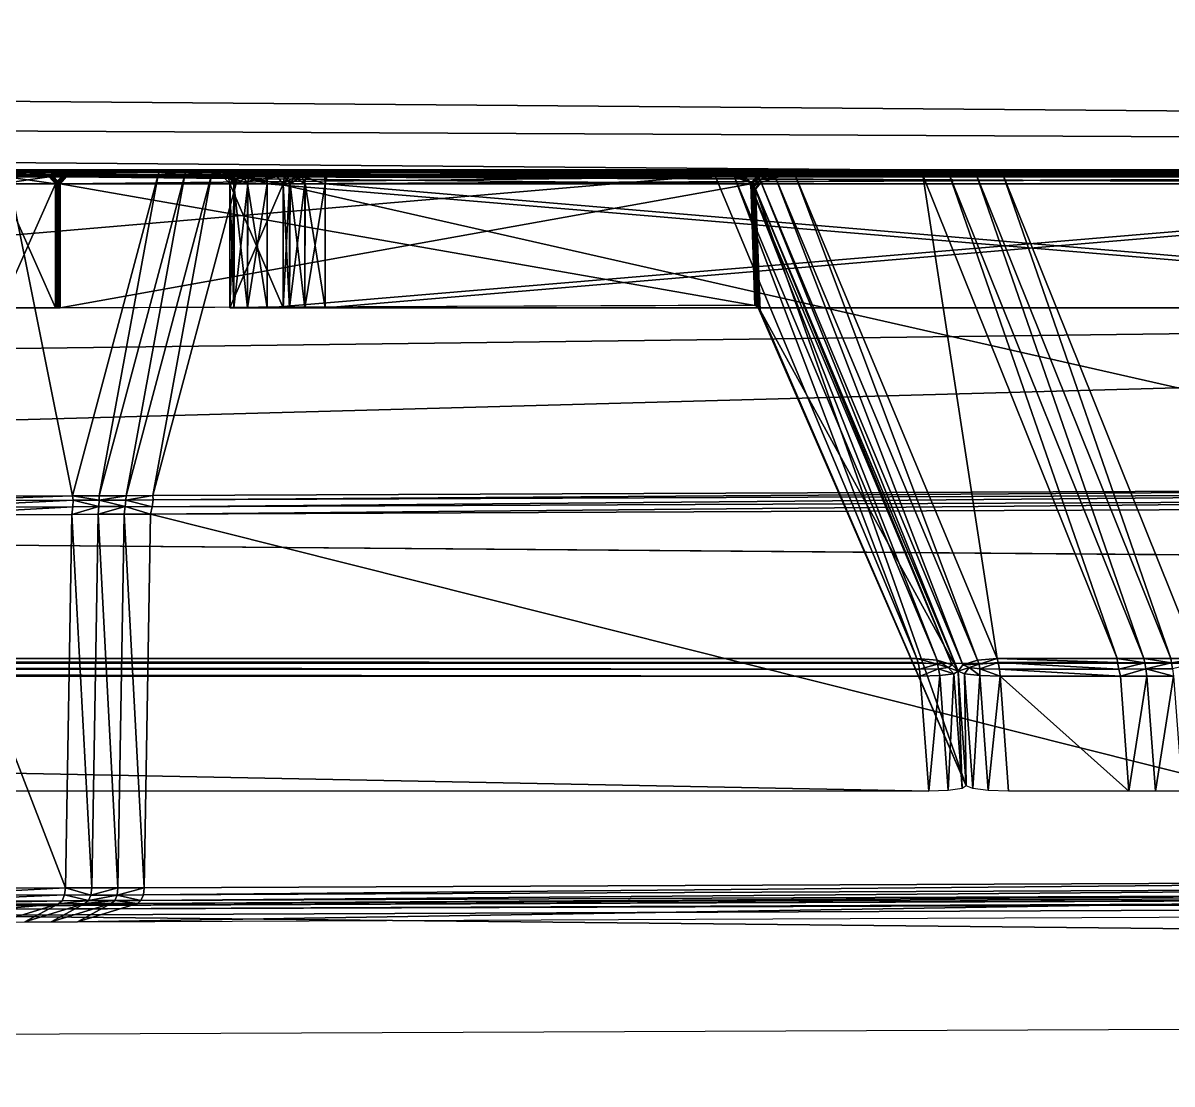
# Model space of a CAD drawing. Extents: x -683 to 86, y -225 to -3.
# Drawn here: x -186.35 to -169.43, y -26.18 to -10.56 of the extents above; entities that cross this region are included whole.
import ezdxf

# ---------------------------------------------------------------- set-up
doc = ezdxf.new("R2010")
doc.units = 0
doc.header["$MEASUREMENT"] = 0
doc.layers.get('0').update_dxf_attribs({"linetype": 'CONTINUOUS'})

msp = doc.modelspace()

# ---------------------------------------------------------------- linework, layer by layer
at = {"color": 253, "true_color": 0x8f95b4}
for points in [[(-55.388, -12.787, 1.296), (-316.626, -19.987, 6.479), (-327.253, -10.555, 6.693)], [(-55.388, -12.787, 1.296), (-327.253, -10.555, 6.693), (-326.92, -11.459, 4.474)], [(-55.388, -12.787, 1.296), (-326.92, -11.459, 4.474), (-55.58, -13.686, -0.913)], [(-55.58, -13.686, -0.913), (-326.92, -11.459, 4.474), (-325.08, -17.108, -7.264)], [(-55.388, -12.787, 1.296), (-65.294, -19.987, 1.412), (-316.626, -19.987, 6.479)], [(-174.981, -12.796, 20.242), (-172.006, -19.911, 3.74), (-172.299, -19.936, 3.755)], [(-55.58, -13.686, -0.913), (-325.08, -17.108, -7.264), (-56.735, -19.311, -12.591)]]:
    msp.add_3dface(points, dxfattribs=at)
at = {"color": 252}
for points in [[(-262.903, -12.72, 22.382), (-186.393, -12.72, 77.016), (-176.23, -12.72, 20.635)], [(-259.52, -19.911, 5.504), (-262.846, -12.796, 22.014), (-176.163, -12.796, 20.266)], [(-259.52, -19.911, 5.504), (-176.163, -12.796, 20.266), (-173.188, -19.911, 3.764)], [(-185.616, -17.52, 96.722), (-186.563, -12.79, 84.556), (-187.805, -17.529, 96.845)], [(-185.616, -17.52, 96.722), (-184.356, -12.79, 84.456), (-186.563, -12.79, 84.556)], [(-186.153, -12.72, 82.223), (-186.506, -12.72, 84.18), (-184.307, -12.72, 84.081)], [(-186.153, -12.72, 82.223), (-184.307, -12.72, 84.081), (-183.964, -12.72, 82.126)], [(-185.275, -12.72, 77.353), (-186.083, -12.72, 81.836), (-183.896, -12.72, 81.739)], [(-185.275, -12.72, 77.353), (-183.896, -12.72, 81.739), (-183.111, -12.72, 77.26)], [(-175.047, -12.72, 20.611), (-185.205, -12.72, 76.965), (-183.043, -12.72, 76.873)], [(-162.751, -17.425, 95.444), (-183.175, -12.79, 84.403), (-184.434, -17.515, 96.656)], [(-162.751, -17.425, 95.444), (-161.381, -12.79, 83.418), (-183.175, -12.79, 84.403)], [(-182.776, -12.72, 82.074), (-183.119, -12.72, 84.027), (-161.335, -12.72, 83.043)], [(-175.047, -12.72, 20.611), (-183.043, -12.72, 76.873), (-173.166, -12.72, 20.573)], [(-182.647, -12.72, 76.856), (-173.166, -12.72, 20.573), (-183.043, -12.72, 76.873)], [(-182.776, -12.72, 82.074), (-161.335, -12.72, 83.043), (-161.06, -12.72, 81.11)], [(-171.983, -12.72, 20.549), (-181.855, -12.72, 76.823), (-160.319, -12.72, 75.905)], [(-172.006, -19.911, 3.74), (-174.981, -12.796, 20.242), (-173.101, -12.796, 20.204)], [(-172.006, -19.911, 3.74), (-173.101, -12.796, 20.204), (-170.241, -19.911, 3.704)], [(-171.983, -12.72, 20.549), (-160.319, -12.72, 75.905), (-152.381, -12.72, 20.154)], [(-169.059, -19.911, 3.68), (-171.919, -12.796, 20.181), (-152.331, -12.796, 19.786)], [(-184.467, -17.786, 96.868), (-162.949, -23.198, 96.447), (-162.768, -17.696, 95.655)], [(-187.837, -17.8, 97.057), (-187.917, -23.302, 97.844), (-185.72, -23.292, 97.721)], [(-187.837, -17.8, 97.057), (-185.72, -23.292, 97.721), (-185.628, -17.791, 96.933)], [(-184.467, -17.786, 96.868), (-184.56, -23.288, 97.656), (-162.949, -23.198, 96.447)]]:
    msp.add_3dface(points, dxfattribs=at)
for points in [[(-176.209, -12.731, 20.516), (-262.885, -12.731, 22.263), (-262.903, -12.72, 22.382)], [(-176.209, -12.731, 20.516), (-262.903, -12.72, 22.382), (-176.23, -12.72, 20.635)], [(-176.185, -12.759, 20.381), (-262.865, -12.758, 22.127), (-262.885, -12.731, 22.263)], [(-176.185, -12.759, 20.381), (-262.885, -12.731, 22.263), (-176.209, -12.731, 20.516)], [(-176.163, -12.796, 20.266), (-262.846, -12.796, 22.014), (-262.865, -12.758, 22.127)], [(-176.163, -12.796, 20.266), (-262.865, -12.758, 22.127), (-176.185, -12.759, 20.381)], [(-186.981, -12.75, 81.883), (-186.172, -12.75, 77.396), (-186.463, -12.72, 77.403)], [(-186.767, -12.823, 81.875), (-186.172, -12.75, 77.396), (-186.981, -12.75, 81.883)], [(-186.767, -12.823, 81.875), (-185.958, -12.823, 77.385), (-186.172, -12.75, 77.396)], [(-186.678, -12.923, 81.866), (-185.958, -12.823, 77.385), (-186.767, -12.823, 81.875)], [(-186.588, -12.823, 81.854), (-185.868, -12.923, 77.374), (-186.678, -12.923, 81.866)], [(-186.678, -12.923, 81.866), (-185.868, -12.923, 77.374), (-185.958, -12.823, 77.385)], [(-186.374, -12.75, 81.843), (-185.779, -12.823, 77.366), (-186.588, -12.823, 81.854)], [(-186.588, -12.823, 81.854), (-185.779, -12.823, 77.366), (-185.868, -12.923, 77.374)], [(-186.563, -12.79, 84.556), (-184.356, -12.79, 84.456), (-184.339, -12.755, 84.34)], [(-186.563, -12.79, 84.556), (-184.339, -12.755, 84.34), (-186.544, -12.756, 84.438)], [(-186.544, -12.756, 84.438), (-184.339, -12.755, 84.34), (-184.322, -12.73, 84.202)], [(-186.544, -12.756, 84.438), (-184.322, -12.73, 84.202), (-186.523, -12.73, 84.301)], [(-186.523, -12.73, 84.301), (-184.322, -12.73, 84.202), (-184.307, -12.72, 84.081)], [(-186.523, -12.73, 84.301), (-184.307, -12.72, 84.081), (-186.506, -12.72, 84.18)], [(-186.506, -12.72, 84.18), (-186.153, -12.72, 82.223), (-186.443, -12.75, 82.229)], [(-186.463, -12.72, 77.403), (-186.172, -12.75, 77.396), (-186.137, -12.752, 77.263)], [(-186.463, -12.72, 77.403), (-186.137, -12.752, 77.263), (-186.44, -12.72, 77.274)], [(-186.153, -12.72, 82.223), (-186.432, -12.752, 82.105), (-186.443, -12.75, 82.229)], [(-186.416, -12.72, 77.145), (-186.44, -12.72, 77.274), (-186.137, -12.752, 77.263)], [(-186.153, -12.72, 82.223), (-186.13, -12.72, 82.094), (-186.432, -12.752, 82.105)], [(-186.13, -12.72, 82.094), (-186.409, -12.752, 81.976), (-186.432, -12.752, 82.105)], [(-186.393, -12.72, 77.016), (-186.416, -12.72, 77.145), (-186.114, -12.752, 77.135)], [(-186.416, -12.72, 77.145), (-186.137, -12.752, 77.263), (-186.114, -12.752, 77.135)], [(-186.13, -12.72, 82.094), (-186.106, -12.72, 81.965), (-186.409, -12.752, 81.976)], [(-186.083, -12.72, 81.836), (-186.374, -12.75, 81.843), (-186.409, -12.752, 81.976)], [(-186.083, -12.72, 81.836), (-186.409, -12.752, 81.976), (-186.106, -12.72, 81.965)], [(-186.393, -12.72, 77.016), (-186.114, -12.752, 77.135), (-186.103, -12.75, 77.011)], [(-186.103, -12.75, 77.011), (-176.23, -12.72, 20.635), (-186.393, -12.72, 77.016)], [(-186.083, -12.72, 81.836), (-185.565, -12.75, 77.358), (-186.374, -12.75, 81.843)], [(-186.374, -12.75, 81.843), (-185.565, -12.75, 77.358), (-185.779, -12.823, 77.366)], [(-186.172, -12.75, 77.396), (-185.958, -12.823, 77.385), (-185.939, -12.819, 77.254)], [(-186.172, -12.75, 77.396), (-185.939, -12.819, 77.254), (-186.137, -12.752, 77.263)], [(-186.153, -12.72, 82.223), (-183.964, -12.72, 82.126), (-183.942, -12.72, 81.997)], [(-186.153, -12.72, 82.223), (-183.942, -12.72, 81.997), (-186.13, -12.72, 82.094)], [(-185.916, -12.819, 77.127), (-186.114, -12.752, 77.135), (-186.137, -12.752, 77.263)], [(-185.916, -12.819, 77.127), (-186.137, -12.752, 77.263), (-185.939, -12.819, 77.254)], [(-186.13, -12.72, 82.094), (-183.942, -12.72, 81.997), (-183.919, -12.72, 81.868)], [(-186.13, -12.72, 82.094), (-183.919, -12.72, 81.868), (-186.106, -12.72, 81.965)], [(-185.889, -12.823, 77.003), (-186.103, -12.75, 77.011), (-186.114, -12.752, 77.135)], [(-185.889, -12.823, 77.003), (-186.114, -12.752, 77.135), (-185.916, -12.819, 77.127)], [(-186.106, -12.72, 81.965), (-183.919, -12.72, 81.868), (-183.896, -12.72, 81.739)], [(-186.106, -12.72, 81.965), (-183.896, -12.72, 81.739), (-186.083, -12.72, 81.836)], [(-186.103, -12.75, 77.011), (-175.941, -12.75, 20.647), (-176.23, -12.72, 20.635)], [(-185.889, -12.823, 77.003), (-175.941, -12.75, 20.647), (-186.103, -12.75, 77.011)], [(-186.083, -12.72, 81.836), (-185.275, -12.72, 77.353), (-185.565, -12.75, 77.358)], [(-185.868, -12.923, 77.374), (-185.939, -12.819, 77.254), (-185.958, -12.823, 77.385)], [(-185.868, -12.923, 77.374), (-185.845, -12.923, 77.248), (-185.939, -12.819, 77.254)], [(-185.845, -12.923, 77.248), (-185.916, -12.819, 77.127), (-185.939, -12.819, 77.254)], [(-185.8, -12.923, 76.994), (-185.889, -12.823, 77.003), (-185.916, -12.819, 77.127)], [(-185.8, -12.923, 76.994), (-185.916, -12.819, 77.127), (-185.823, -12.923, 77.121)], [(-185.845, -12.923, 77.248), (-185.823, -12.923, 77.121), (-185.916, -12.819, 77.127)], [(-185.889, -12.823, 77.003), (-175.725, -12.823, 20.658), (-175.941, -12.75, 20.647)], [(-185.8, -12.923, 76.994), (-175.725, -12.823, 20.658), (-185.889, -12.823, 77.003)], [(-185.868, -12.923, 77.374), (-185.779, -12.823, 77.366), (-185.752, -12.819, 77.242)], [(-185.868, -12.923, 77.374), (-185.752, -12.819, 77.242), (-185.845, -12.923, 77.248)], [(-185.823, -12.923, 77.121), (-185.845, -12.923, 77.248), (-185.752, -12.819, 77.242)], [(-185.8, -12.923, 76.994), (-185.823, -12.923, 77.121), (-185.729, -12.819, 77.114)], [(-185.823, -12.923, 77.121), (-185.752, -12.819, 77.242), (-185.729, -12.819, 77.114)], [(-185.8, -12.923, 76.994), (-185.729, -12.819, 77.114), (-185.71, -12.823, 76.983)], [(-185.71, -12.823, 76.983), (-175.632, -12.923, 20.659), (-185.8, -12.923, 76.994)], [(-185.8, -12.923, 76.994), (-175.631, -12.923, 20.666), (-175.725, -12.823, 20.658)], [(-185.779, -12.823, 77.366), (-185.565, -12.75, 77.358), (-185.554, -12.752, 77.234)], [(-185.779, -12.823, 77.366), (-185.554, -12.752, 77.234), (-185.752, -12.819, 77.242)], [(-185.729, -12.819, 77.114), (-185.752, -12.819, 77.242), (-185.554, -12.752, 77.234)], [(-185.496, -12.75, 76.973), (-185.71, -12.823, 76.983), (-185.729, -12.819, 77.114)], [(-185.496, -12.75, 76.973), (-185.729, -12.819, 77.114), (-185.531, -12.752, 77.105)], [(-185.729, -12.819, 77.114), (-185.554, -12.752, 77.234), (-185.531, -12.752, 77.105)], [(-185.496, -12.75, 76.973), (-175.548, -12.823, 20.642), (-185.71, -12.823, 76.983)], [(-185.71, -12.823, 76.983), (-175.548, -12.823, 20.642), (-175.632, -12.923, 20.659)], [(-184.356, -12.79, 84.456), (-185.616, -17.52, 96.722), (-185.222, -17.519, 96.7)], [(-185.275, -12.72, 77.353), (-185.554, -12.752, 77.234), (-185.565, -12.75, 77.358)], [(-185.275, -12.72, 77.353), (-185.252, -12.72, 77.223), (-185.554, -12.752, 77.234)], [(-185.252, -12.72, 77.223), (-185.531, -12.752, 77.105), (-185.554, -12.752, 77.234)], [(-185.252, -12.72, 77.223), (-185.228, -12.72, 77.094), (-185.531, -12.752, 77.105)], [(-185.205, -12.72, 76.965), (-185.496, -12.75, 76.973), (-185.531, -12.752, 77.105)], [(-185.205, -12.72, 76.965), (-185.531, -12.752, 77.105), (-185.228, -12.72, 77.094)], [(-185.205, -12.72, 76.965), (-175.337, -12.75, 20.625), (-185.496, -12.75, 76.973)], [(-185.496, -12.75, 76.973), (-175.337, -12.75, 20.625), (-175.548, -12.823, 20.642)], [(-185.275, -12.72, 77.353), (-183.111, -12.72, 77.26), (-183.088, -12.72, 77.131)], [(-185.275, -12.72, 77.353), (-183.088, -12.72, 77.131), (-185.252, -12.72, 77.223)], [(-185.252, -12.72, 77.223), (-183.088, -12.72, 77.131), (-183.065, -12.72, 77.002)], [(-185.252, -12.72, 77.223), (-183.065, -12.72, 77.002), (-185.228, -12.72, 77.094)], [(-185.228, -12.72, 77.094), (-183.065, -12.72, 77.002), (-183.043, -12.72, 76.873)], [(-185.228, -12.72, 77.094), (-183.043, -12.72, 76.873), (-185.205, -12.72, 76.965)], [(-184.356, -12.79, 84.456), (-185.222, -17.519, 96.7), (-183.963, -12.79, 84.438)], [(-183.963, -12.79, 84.438), (-185.222, -17.519, 96.7), (-184.828, -17.517, 96.678)], [(-185.205, -12.72, 76.965), (-175.047, -12.72, 20.611), (-175.337, -12.75, 20.625)], [(-183.963, -12.79, 84.438), (-184.828, -17.517, 96.678), (-183.569, -12.79, 84.42)], [(-183.569, -12.79, 84.42), (-184.828, -17.517, 96.678), (-184.434, -17.515, 96.656)], [(-183.569, -12.79, 84.42), (-184.434, -17.515, 96.656), (-183.175, -12.79, 84.403)], [(-184.356, -12.79, 84.456), (-183.963, -12.79, 84.438), (-183.947, -12.754, 84.317)], [(-184.356, -12.79, 84.456), (-183.947, -12.754, 84.317), (-184.339, -12.755, 84.34)], [(-184.322, -12.73, 84.202), (-184.339, -12.755, 84.34), (-183.947, -12.754, 84.317)], [(-184.307, -12.72, 84.081), (-184.322, -12.73, 84.202), (-183.93, -12.73, 84.188)], [(-184.322, -12.73, 84.202), (-183.947, -12.754, 84.317), (-183.93, -12.73, 84.188)], [(-184.307, -12.72, 84.081), (-183.93, -12.73, 84.188), (-183.911, -12.72, 84.063)], [(-183.911, -12.72, 84.063), (-183.964, -12.72, 82.126), (-184.307, -12.72, 84.081)], [(-183.964, -12.72, 82.126), (-183.568, -12.72, 82.109), (-183.549, -12.734, 81.981)], [(-183.964, -12.72, 82.126), (-183.549, -12.734, 81.981), (-183.942, -12.72, 81.997)], [(-183.911, -12.72, 84.063), (-183.568, -12.72, 82.109), (-183.964, -12.72, 82.126)], [(-183.963, -12.79, 84.438), (-183.569, -12.79, 84.42), (-183.552, -12.754, 84.299)], [(-183.963, -12.79, 84.438), (-183.552, -12.754, 84.299), (-183.947, -12.754, 84.317)], [(-183.947, -12.754, 84.317), (-183.552, -12.754, 84.299), (-183.535, -12.73, 84.171)], [(-183.947, -12.754, 84.317), (-183.535, -12.73, 84.171), (-183.93, -12.73, 84.188)], [(-183.919, -12.72, 81.868), (-183.942, -12.72, 81.997), (-183.549, -12.734, 81.981)], [(-183.515, -12.72, 84.045), (-183.911, -12.72, 84.063), (-183.93, -12.73, 84.188)], [(-183.515, -12.72, 84.045), (-183.93, -12.73, 84.188), (-183.535, -12.73, 84.171)], [(-183.896, -12.72, 81.739), (-183.919, -12.72, 81.868), (-183.566, -12.747, 81.854)], [(-183.919, -12.72, 81.868), (-183.549, -12.734, 81.981), (-183.566, -12.747, 81.854)], [(-183.515, -12.72, 84.045), (-183.568, -12.72, 82.109), (-183.911, -12.72, 84.063)], [(-183.896, -12.72, 81.739), (-183.566, -12.747, 81.854), (-183.606, -12.75, 81.733)], [(-183.606, -12.75, 81.733), (-183.111, -12.72, 77.26), (-183.896, -12.72, 81.739)], [(-183.606, -12.75, 81.733), (-182.82, -12.75, 77.253), (-183.111, -12.72, 77.26)], [(-183.392, -12.823, 81.725), (-183.606, -12.75, 81.733), (-183.566, -12.747, 81.854)], [(-183.392, -12.823, 81.725), (-182.82, -12.75, 77.253), (-183.606, -12.75, 81.733)], [(-183.175, -12.79, 84.403), (-183.552, -12.754, 84.299), (-183.569, -12.79, 84.42)], [(-183.568, -12.72, 82.109), (-183.172, -12.72, 82.091), (-183.159, -12.747, 81.976)], [(-183.568, -12.72, 82.109), (-183.159, -12.747, 81.976), (-183.549, -12.734, 81.981)], [(-183.515, -12.72, 84.045), (-183.172, -12.72, 82.091), (-183.568, -12.72, 82.109)], [(-183.566, -12.747, 81.854), (-183.549, -12.734, 81.981), (-183.159, -12.747, 81.976)], [(-183.392, -12.823, 81.725), (-183.566, -12.747, 81.854), (-183.324, -12.816, 81.832)], [(-183.159, -12.747, 81.976), (-183.324, -12.816, 81.832), (-183.566, -12.747, 81.854)], [(-183.157, -12.756, 84.285), (-183.535, -12.73, 84.171), (-183.552, -12.754, 84.299)], [(-183.175, -12.79, 84.403), (-183.157, -12.756, 84.285), (-183.552, -12.754, 84.299)], [(-183.119, -12.72, 84.027), (-183.515, -12.72, 84.045), (-183.535, -12.73, 84.171)], [(-183.119, -12.72, 84.027), (-183.535, -12.73, 84.171), (-183.136, -12.729, 84.147)], [(-183.157, -12.756, 84.285), (-183.136, -12.729, 84.147), (-183.535, -12.73, 84.171)], [(-183.119, -12.72, 84.027), (-183.172, -12.72, 82.091), (-183.515, -12.72, 84.045)], [(-183.392, -12.823, 81.725), (-182.606, -12.823, 77.243), (-182.82, -12.75, 77.253)], [(-183.303, -12.923, 81.716), (-183.392, -12.823, 81.725), (-183.324, -12.816, 81.832)], [(-183.303, -12.923, 81.716), (-182.606, -12.823, 77.243), (-183.392, -12.823, 81.725)], [(-183.159, -12.747, 81.976), (-183.108, -12.816, 81.896), (-183.324, -12.816, 81.832)], [(-183.035, -12.923, 81.865), (-183.232, -12.923, 81.806), (-183.324, -12.816, 81.832)], [(-183.035, -12.923, 81.865), (-183.324, -12.816, 81.832), (-183.108, -12.816, 81.896)], [(-183.303, -12.923, 81.716), (-183.324, -12.816, 81.832), (-183.232, -12.923, 81.806)], [(-183.303, -12.923, 81.716), (-183.164, -12.826, 81.8), (-183.221, -12.822, 81.711)], [(-183.221, -12.822, 81.711), (-182.516, -12.923, 77.232), (-183.303, -12.923, 81.716)], [(-183.303, -12.923, 81.716), (-182.516, -12.923, 77.232), (-182.606, -12.823, 77.243)], [(-183.303, -12.923, 81.716), (-183.244, -12.923, 81.808), (-183.164, -12.826, 81.8)], [(-183.244, -12.923, 81.808), (-183.042, -12.923, 81.869), (-183.022, -12.826, 81.842)], [(-183.244, -12.923, 81.808), (-183.022, -12.826, 81.842), (-183.164, -12.826, 81.8)], [(-183.003, -12.747, 81.7), (-183.221, -12.822, 81.711), (-183.164, -12.826, 81.8)], [(-183.003, -12.747, 81.7), (-182.435, -12.822, 77.229), (-183.221, -12.822, 81.711)], [(-183.221, -12.822, 81.711), (-182.435, -12.822, 77.229), (-182.516, -12.923, 77.232)], [(-183.175, -12.79, 84.403), (-161.381, -12.79, 83.418), (-161.365, -12.755, 83.302)], [(-183.175, -12.79, 84.403), (-161.365, -12.755, 83.302), (-183.157, -12.756, 84.285)], [(-182.776, -12.72, 82.074), (-183.159, -12.747, 81.976), (-183.172, -12.72, 82.091)], [(-183.119, -12.72, 84.027), (-182.776, -12.72, 82.074), (-183.172, -12.72, 82.091)], [(-183.003, -12.747, 81.7), (-183.164, -12.826, 81.8), (-183.01, -12.773, 81.792)], [(-183.164, -12.826, 81.8), (-183.022, -12.826, 81.842), (-183.01, -12.773, 81.792)], [(-182.776, -12.72, 82.074), (-182.783, -12.75, 81.98), (-183.159, -12.747, 81.976)], [(-182.783, -12.75, 81.98), (-183.108, -12.816, 81.896), (-183.159, -12.747, 81.976)], [(-183.157, -12.756, 84.285), (-161.349, -12.73, 83.164), (-183.136, -12.729, 84.147)], [(-183.157, -12.756, 84.285), (-161.365, -12.755, 83.302), (-161.349, -12.73, 83.164)], [(-183.136, -12.729, 84.147), (-161.349, -12.73, 83.164), (-161.335, -12.72, 83.043)], [(-183.136, -12.729, 84.147), (-161.335, -12.72, 83.043), (-183.119, -12.72, 84.027)], [(-183.111, -12.72, 77.26), (-182.82, -12.75, 77.253), (-182.735, -12.747, 77.118)], [(-183.111, -12.72, 77.26), (-182.735, -12.747, 77.118), (-183.088, -12.72, 77.131)], [(-182.783, -12.75, 81.98), (-182.774, -12.823, 81.91), (-183.108, -12.816, 81.896)], [(-182.753, -12.923, 81.88), (-183.035, -12.923, 81.865), (-183.108, -12.816, 81.896)], [(-182.753, -12.923, 81.88), (-183.108, -12.816, 81.896), (-182.774, -12.823, 81.91)], [(-183.065, -12.72, 77.002), (-183.088, -12.72, 77.131), (-182.735, -12.747, 77.118)], [(-183.043, -12.72, 76.873), (-183.065, -12.72, 77.002), (-182.671, -12.734, 76.985)], [(-183.065, -12.72, 77.002), (-182.735, -12.747, 77.118), (-182.671, -12.734, 76.985)], [(-183.043, -12.72, 76.873), (-182.671, -12.734, 76.985), (-182.647, -12.72, 76.856)], [(-182.753, -12.923, 81.88), (-183.022, -12.826, 81.842), (-183.042, -12.923, 81.869)], [(-182.745, -12.822, 81.854), (-183.01, -12.773, 81.792), (-183.022, -12.826, 81.842)], [(-182.753, -12.923, 81.88), (-182.745, -12.822, 81.854), (-183.022, -12.826, 81.842)], [(-182.708, -12.72, 81.686), (-183.003, -12.747, 81.7), (-183.01, -12.773, 81.792)], [(-182.708, -12.72, 81.686), (-183.01, -12.773, 81.792), (-182.729, -12.747, 81.782)], [(-182.745, -12.822, 81.854), (-182.729, -12.747, 81.782), (-183.01, -12.773, 81.792)], [(-182.708, -12.72, 81.686), (-182.217, -12.747, 77.221), (-183.003, -12.747, 81.7)], [(-183.003, -12.747, 81.7), (-182.217, -12.747, 77.221), (-182.435, -12.822, 77.229)], [(-182.82, -12.75, 77.253), (-182.498, -12.816, 77.121), (-182.735, -12.747, 77.118)], [(-182.82, -12.75, 77.253), (-182.606, -12.823, 77.243), (-182.498, -12.816, 77.121)], [(-182.776, -12.72, 82.074), (-161.062, -12.75, 81.016), (-182.783, -12.75, 81.98)], [(-182.783, -12.75, 81.98), (-161.062, -12.75, 81.016), (-161.048, -12.823, 80.946)], [(-182.783, -12.75, 81.98), (-161.048, -12.823, 80.946), (-182.774, -12.823, 81.91)], [(-182.776, -12.72, 82.074), (-161.06, -12.72, 81.11), (-161.062, -12.75, 81.016)], [(-182.774, -12.823, 81.91), (-161.048, -12.823, 80.946), (-161.023, -12.923, 80.916)], [(-182.774, -12.823, 81.91), (-161.023, -12.923, 80.916), (-182.753, -12.923, 81.88)], [(-182.753, -12.923, 81.88), (-161.023, -12.923, 80.916), (-161.022, -12.822, 80.89)], [(-182.753, -12.923, 81.88), (-161.022, -12.822, 80.89), (-182.745, -12.822, 81.854)], [(-182.745, -12.822, 81.854), (-161.022, -12.822, 80.89), (-161.016, -12.747, 80.819)], [(-182.745, -12.822, 81.854), (-161.016, -12.747, 80.819), (-182.729, -12.747, 81.782)], [(-182.671, -12.734, 76.985), (-182.735, -12.747, 77.118), (-182.498, -12.816, 77.121)], [(-182.729, -12.747, 81.782), (-161.016, -12.747, 80.819), (-161.005, -12.72, 80.723)], [(-182.729, -12.747, 81.782), (-161.005, -12.72, 80.723), (-182.708, -12.72, 81.686)], [(-182.708, -12.72, 81.686), (-181.923, -12.72, 77.21), (-182.217, -12.747, 77.221)], [(-182.251, -12.72, 76.839), (-182.647, -12.72, 76.856), (-182.671, -12.734, 76.985)], [(-182.251, -12.72, 76.839), (-182.671, -12.734, 76.985), (-182.264, -12.747, 76.954)], [(-182.498, -12.816, 77.121), (-182.264, -12.747, 76.954), (-182.671, -12.734, 76.985)], [(-182.251, -12.72, 76.839), (-172.771, -12.72, 20.565), (-182.647, -12.72, 76.856)], [(-182.647, -12.72, 76.856), (-172.771, -12.72, 20.565), (-173.166, -12.72, 20.573)], [(-182.516, -12.923, 77.232), (-182.498, -12.816, 77.121), (-182.606, -12.823, 77.243)], [(-182.516, -12.923, 77.232), (-182.414, -12.923, 77.135), (-182.498, -12.816, 77.121)], [(-182.516, -12.923, 77.232), (-182.435, -12.822, 77.229), (-182.345, -12.826, 77.135)], [(-182.516, -12.923, 77.232), (-182.345, -12.826, 77.135), (-182.423, -12.923, 77.133)], [(-182.498, -12.816, 77.121), (-182.239, -12.816, 77.031), (-182.264, -12.747, 76.954)], [(-182.414, -12.923, 77.135), (-182.239, -12.816, 77.031), (-182.498, -12.816, 77.121)], [(-182.435, -12.822, 77.229), (-182.217, -12.747, 77.221), (-182.192, -12.773, 77.129)], [(-182.435, -12.822, 77.229), (-182.192, -12.773, 77.129), (-182.345, -12.826, 77.135)], [(-182.197, -12.923, 77.054), (-182.423, -12.923, 77.133), (-182.345, -12.826, 77.135)], [(-182.414, -12.923, 77.135), (-182.19, -12.923, 77.057), (-182.239, -12.816, 77.031)], [(-182.345, -12.826, 77.135), (-182.192, -12.773, 77.129), (-182.186, -12.826, 77.079)], [(-182.197, -12.923, 77.054), (-182.345, -12.826, 77.135), (-182.186, -12.826, 77.079)], [(-181.855, -12.72, 76.823), (-182.251, -12.72, 76.839), (-182.264, -12.747, 76.954)], [(-181.855, -12.72, 76.823), (-182.264, -12.747, 76.954), (-181.856, -12.75, 76.917)], [(-181.872, -12.823, 76.987), (-181.856, -12.75, 76.917), (-182.264, -12.747, 76.954)], [(-181.872, -12.823, 76.987), (-182.264, -12.747, 76.954), (-182.239, -12.816, 77.031)], [(-181.855, -12.72, 76.823), (-172.377, -12.72, 20.557), (-182.251, -12.72, 76.839)], [(-182.251, -12.72, 76.839), (-172.377, -12.72, 20.557), (-172.771, -12.72, 20.565)], [(-181.899, -12.923, 77.017), (-181.872, -12.823, 76.987), (-182.239, -12.816, 77.031)], [(-181.899, -12.923, 77.017), (-182.239, -12.816, 77.031), (-182.19, -12.923, 77.057)], [(-181.923, -12.72, 77.21), (-182.192, -12.773, 77.129), (-182.217, -12.747, 77.221)], [(-181.899, -12.923, 77.017), (-182.197, -12.923, 77.054), (-182.186, -12.826, 77.079)], [(-181.923, -12.72, 77.21), (-181.909, -12.747, 77.114), (-182.192, -12.773, 77.129)], [(-181.909, -12.747, 77.114), (-182.186, -12.826, 77.079), (-182.192, -12.773, 77.129)], [(-181.909, -12.747, 77.114), (-181.901, -12.822, 77.043), (-182.186, -12.826, 77.079)], [(-181.899, -12.923, 77.017), (-182.186, -12.826, 77.079), (-181.901, -12.822, 77.043)], [(-181.923, -12.72, 77.21), (-160.374, -12.72, 76.292), (-160.357, -12.747, 76.196)], [(-181.923, -12.72, 77.21), (-160.357, -12.747, 76.196), (-181.909, -12.747, 77.114)], [(-181.909, -12.747, 77.114), (-160.357, -12.747, 76.196), (-160.344, -12.822, 76.124)], [(-181.909, -12.747, 77.114), (-160.344, -12.822, 76.124), (-181.901, -12.822, 77.043)], [(-181.901, -12.822, 77.043), (-160.344, -12.822, 76.124), (-160.337, -12.923, 76.098)], [(-181.901, -12.822, 77.043), (-160.337, -12.923, 76.098), (-181.899, -12.923, 77.017)], [(-181.899, -12.923, 77.017), (-160.337, -12.923, 76.098), (-160.318, -12.823, 76.069)], [(-181.899, -12.923, 77.017), (-160.318, -12.823, 76.069), (-181.872, -12.823, 76.987)], [(-181.872, -12.823, 76.987), (-160.318, -12.823, 76.069), (-160.312, -12.75, 75.999)], [(-181.872, -12.823, 76.987), (-160.312, -12.75, 75.999), (-181.856, -12.75, 76.917)], [(-181.856, -12.75, 76.917), (-160.312, -12.75, 75.999), (-160.319, -12.72, 75.905)], [(-181.856, -12.75, 76.917), (-160.319, -12.72, 75.905), (-181.855, -12.72, 76.823)], [(-181.855, -12.72, 76.823), (-171.983, -12.72, 20.549), (-172.377, -12.72, 20.557)], [(-176.23, -12.72, 20.635), (-175.941, -12.75, 20.647), (-175.906, -12.764, 20.515)], [(-176.23, -12.72, 20.635), (-175.906, -12.764, 20.515), (-176.209, -12.731, 20.516)], [(-176.185, -12.759, 20.381), (-176.209, -12.731, 20.516), (-175.906, -12.764, 20.515)], [(-176.163, -12.796, 20.266), (-176.185, -12.759, 20.381), (-175.882, -12.79, 20.385)], [(-176.185, -12.759, 20.381), (-175.906, -12.764, 20.515), (-175.882, -12.79, 20.385)], [(-176.163, -12.796, 20.266), (-175.882, -12.79, 20.385), (-175.871, -12.827, 20.264)], [(-175.871, -12.827, 20.264), (-173.188, -19.911, 3.764), (-176.163, -12.796, 20.266)], [(-175.941, -12.75, 20.647), (-175.725, -12.823, 20.658), (-175.706, -12.831, 20.524)], [(-175.941, -12.75, 20.647), (-175.706, -12.831, 20.524), (-175.906, -12.764, 20.515)], [(-175.682, -12.857, 20.394), (-175.882, -12.79, 20.385), (-175.906, -12.764, 20.515)], [(-175.682, -12.857, 20.394), (-175.906, -12.764, 20.515), (-175.706, -12.831, 20.524)], [(-175.655, -12.901, 20.273), (-175.871, -12.827, 20.264), (-175.882, -12.79, 20.385)], [(-175.655, -12.901, 20.273), (-175.882, -12.79, 20.385), (-175.682, -12.857, 20.394)], [(-175.655, -12.901, 20.273), (-172.892, -19.936, 3.767), (-175.871, -12.827, 20.264)], [(-175.871, -12.827, 20.264), (-172.892, -19.936, 3.767), (-173.188, -19.911, 3.764)], [(-175.631, -12.923, 20.666), (-175.706, -12.831, 20.524), (-175.725, -12.823, 20.658)], [(-175.631, -12.923, 20.666), (-175.609, -12.934, 20.544), (-175.706, -12.831, 20.524)], [(-175.609, -12.934, 20.544), (-175.682, -12.857, 20.394), (-175.706, -12.831, 20.524)], [(-175.632, -12.923, 20.659), (-175.548, -12.823, 20.642), (-175.52, -12.832, 20.515)], [(-175.632, -12.923, 20.659), (-175.52, -12.832, 20.515), (-175.611, -12.934, 20.54)], [(-175.586, -12.963, 20.403), (-175.611, -12.934, 20.54), (-175.52, -12.832, 20.515)], [(-175.586, -12.963, 20.403), (-175.52, -12.832, 20.515), (-175.497, -12.859, 20.385)], [(-175.548, -12.823, 20.642), (-175.337, -12.75, 20.625), (-175.325, -12.764, 20.499)], [(-175.548, -12.823, 20.642), (-175.325, -12.764, 20.499), (-175.52, -12.832, 20.515)], [(-175.325, -12.764, 20.499), (-175.497, -12.859, 20.385), (-175.52, -12.832, 20.515)], [(-175.325, -12.764, 20.499), (-175.302, -12.791, 20.37), (-175.497, -12.859, 20.385)], [(-175.268, -12.831, 20.243), (-175.497, -12.859, 20.385), (-175.302, -12.791, 20.37)], [(-175.268, -12.831, 20.243), (-175.479, -12.905, 20.258), (-175.497, -12.859, 20.385)], [(-175.268, -12.831, 20.243), (-172.511, -20.005, 3.785), (-175.479, -12.905, 20.258)], [(-175.047, -12.72, 20.611), (-175.325, -12.764, 20.499), (-175.337, -12.75, 20.625)], [(-175.047, -12.72, 20.611), (-175.026, -12.731, 20.492), (-175.325, -12.764, 20.499)], [(-175.026, -12.731, 20.492), (-175.302, -12.791, 20.37), (-175.325, -12.764, 20.499)], [(-175.026, -12.731, 20.492), (-175.002, -12.759, 20.357), (-175.302, -12.791, 20.37)], [(-174.981, -12.796, 20.242), (-175.302, -12.791, 20.37), (-175.002, -12.759, 20.357)], [(-174.981, -12.796, 20.242), (-175.268, -12.831, 20.243), (-175.302, -12.791, 20.37)], [(-174.981, -12.796, 20.242), (-172.299, -19.936, 3.755), (-175.268, -12.831, 20.243)], [(-175.268, -12.831, 20.243), (-172.299, -19.936, 3.755), (-172.511, -20.005, 3.785)], [(-173.145, -12.73, 20.455), (-175.026, -12.731, 20.492), (-175.047, -12.72, 20.611)], [(-173.145, -12.73, 20.455), (-175.047, -12.72, 20.611), (-173.166, -12.72, 20.573)], [(-173.122, -12.759, 20.319), (-175.026, -12.731, 20.492), (-173.145, -12.73, 20.455)], [(-173.122, -12.759, 20.319), (-175.002, -12.759, 20.357), (-175.026, -12.731, 20.492)], [(-173.101, -12.796, 20.204), (-174.981, -12.796, 20.242), (-175.002, -12.759, 20.357)], [(-173.101, -12.796, 20.204), (-175.002, -12.759, 20.357), (-173.122, -12.759, 20.319)], [(-173.166, -12.72, 20.573), (-172.771, -12.72, 20.565), (-172.75, -12.731, 20.442)], [(-173.166, -12.72, 20.573), (-172.75, -12.731, 20.442), (-173.145, -12.73, 20.455)], [(-173.122, -12.759, 20.319), (-173.145, -12.73, 20.455), (-172.75, -12.731, 20.442)], [(-173.122, -12.759, 20.319), (-172.75, -12.731, 20.442), (-172.728, -12.757, 20.315)], [(-173.101, -12.796, 20.204), (-173.122, -12.759, 20.319), (-172.728, -12.757, 20.315)], [(-173.101, -12.796, 20.204), (-172.728, -12.757, 20.315), (-172.707, -12.796, 20.196)], [(-172.707, -12.796, 20.196), (-170.241, -19.911, 3.704), (-173.101, -12.796, 20.204)], [(-172.771, -12.72, 20.565), (-172.377, -12.72, 20.557), (-172.356, -12.731, 20.434)], [(-172.771, -12.72, 20.565), (-172.356, -12.731, 20.434), (-172.75, -12.731, 20.442)], [(-172.728, -12.757, 20.315), (-172.75, -12.731, 20.442), (-172.356, -12.731, 20.434)], [(-172.728, -12.757, 20.315), (-172.356, -12.731, 20.434), (-172.334, -12.757, 20.307)], [(-172.313, -12.796, 20.188), (-172.707, -12.796, 20.196), (-172.728, -12.757, 20.315)], [(-172.313, -12.796, 20.188), (-172.728, -12.757, 20.315), (-172.334, -12.757, 20.307)], [(-172.313, -12.796, 20.188), (-169.847, -19.911, 3.696), (-172.707, -12.796, 20.196)], [(-172.707, -12.796, 20.196), (-169.847, -19.911, 3.696), (-170.241, -19.911, 3.704)], [(-171.983, -12.72, 20.549), (-172.356, -12.731, 20.434), (-172.377, -12.72, 20.557)], [(-171.983, -12.72, 20.549), (-171.963, -12.731, 20.43), (-172.356, -12.731, 20.434)], [(-171.963, -12.731, 20.43), (-172.334, -12.757, 20.307), (-172.356, -12.731, 20.434)], [(-171.963, -12.731, 20.43), (-171.94, -12.758, 20.294), (-172.334, -12.757, 20.307)], [(-171.919, -12.796, 20.181), (-172.313, -12.796, 20.188), (-172.334, -12.757, 20.307)], [(-171.919, -12.796, 20.181), (-172.334, -12.757, 20.307), (-171.94, -12.758, 20.294)], [(-171.919, -12.796, 20.181), (-169.453, -19.911, 3.688), (-172.313, -12.796, 20.188)], [(-172.313, -12.796, 20.188), (-169.453, -19.911, 3.688), (-169.847, -19.911, 3.696)], [(-152.365, -12.73, 20.036), (-171.963, -12.731, 20.43), (-171.983, -12.72, 20.549)], [(-152.365, -12.73, 20.036), (-171.983, -12.72, 20.549), (-152.381, -12.72, 20.154)], [(-152.347, -12.759, 19.9), (-171.963, -12.731, 20.43), (-152.365, -12.73, 20.036)], [(-152.347, -12.759, 19.9), (-171.94, -12.758, 20.294), (-171.963, -12.731, 20.43)], [(-152.331, -12.796, 19.786), (-171.919, -12.796, 20.181), (-171.94, -12.758, 20.294)], [(-152.331, -12.796, 19.786), (-171.94, -12.758, 20.294), (-152.347, -12.759, 19.9)], [(-171.919, -12.796, 20.181), (-169.059, -19.911, 3.68), (-169.453, -19.911, 3.688)], [(-186.678, -12.923, 81.866), (-185.868, -12.923, 77.374), (-185.868, -14.749, 77.374)], [(-186.678, -12.923, 81.866), (-185.868, -14.749, 77.374), (-186.678, -14.749, 81.866)], [(-185.868, -12.923, 77.374), (-186.678, -12.923, 81.866), (-186.678, -14.749, 81.866)], [(-185.868, -12.923, 77.374), (-186.678, -14.749, 81.866), (-185.868, -14.749, 77.374)], [(-185.845, -12.923, 77.248), (-185.845, -14.749, 77.248), (-185.868, -14.749, 77.374)], [(-185.845, -12.923, 77.248), (-185.868, -14.749, 77.374), (-185.868, -12.923, 77.374)], [(-185.868, -12.923, 77.374), (-185.868, -14.749, 77.374), (-185.845, -14.749, 77.248)], [(-185.868, -12.923, 77.374), (-185.845, -14.749, 77.248), (-185.845, -12.923, 77.248)], [(-185.823, -12.923, 77.121), (-185.822, -14.749, 77.121), (-185.845, -14.749, 77.248)], [(-185.823, -12.923, 77.121), (-185.845, -14.749, 77.248), (-185.845, -12.923, 77.248)], [(-185.845, -12.923, 77.248), (-185.845, -14.749, 77.248), (-185.822, -14.749, 77.121)], [(-185.845, -12.923, 77.248), (-185.822, -14.749, 77.121), (-185.823, -12.923, 77.121)], [(-185.8, -12.923, 76.994), (-185.822, -14.749, 77.121), (-185.823, -12.923, 77.121)], [(-185.823, -12.923, 77.121), (-185.822, -14.749, 77.121), (-185.799, -14.749, 76.994)], [(-185.823, -12.923, 77.121), (-185.799, -14.749, 76.994), (-185.8, -12.923, 76.994)], [(-185.8, -12.923, 76.994), (-185.799, -14.749, 76.994), (-185.822, -14.749, 77.121)], [(-185.8, -12.923, 76.994), (-175.632, -12.923, 20.659), (-175.574, -14.717, 20.963)], [(-185.8, -12.923, 76.994), (-175.574, -14.717, 20.963), (-185.799, -14.749, 76.994)], [(-175.631, -12.923, 20.666), (-185.8, -12.923, 76.994), (-185.799, -14.749, 76.994)], [(-175.631, -12.923, 20.666), (-185.799, -14.749, 76.994), (-175.564, -14.705, 21.018)], [(-182.516, -12.923, 77.232), (-183.303, -12.923, 81.716), (-183.303, -14.749, 81.716)], [(-182.516, -12.923, 77.232), (-183.303, -14.749, 81.716), (-182.516, -14.749, 77.232)], [(-183.232, -12.923, 81.806), (-183.242, -14.749, 81.808), (-183.303, -14.749, 81.716)], [(-183.232, -12.923, 81.806), (-183.303, -14.749, 81.716), (-183.303, -12.923, 81.716)], [(-183.303, -12.923, 81.716), (-183.303, -14.749, 81.716), (-183.242, -14.749, 81.808)], [(-183.303, -12.923, 81.716), (-183.242, -14.749, 81.808), (-183.244, -12.923, 81.808)], [(-183.303, -12.923, 81.716), (-182.516, -12.923, 77.232), (-182.516, -14.749, 77.232)], [(-183.303, -12.923, 81.716), (-182.516, -14.749, 77.232), (-183.303, -14.749, 81.716)], [(-183.244, -12.923, 81.808), (-183.242, -14.749, 81.808), (-183.04, -14.749, 81.868)], [(-183.244, -12.923, 81.808), (-183.04, -14.749, 81.868), (-183.042, -12.923, 81.869)], [(-183.035, -12.923, 81.865), (-183.04, -14.749, 81.868), (-183.242, -14.749, 81.808)], [(-183.035, -12.923, 81.865), (-183.242, -14.749, 81.808), (-183.232, -12.923, 81.806)], [(-183.042, -12.923, 81.869), (-183.04, -14.749, 81.868), (-182.753, -14.749, 81.88)], [(-183.042, -12.923, 81.869), (-182.753, -14.749, 81.88), (-182.753, -12.923, 81.88)], [(-182.753, -12.923, 81.88), (-182.753, -14.749, 81.88), (-183.04, -14.749, 81.868)], [(-182.753, -12.923, 81.88), (-183.04, -14.749, 81.868), (-183.035, -12.923, 81.865)], [(-182.753, -12.923, 81.88), (-161.023, -12.923, 80.916), (-161.023, -14.749, 80.916)], [(-182.753, -12.923, 81.88), (-161.023, -14.749, 80.916), (-182.753, -14.749, 81.88)], [(-161.023, -12.923, 80.916), (-182.753, -12.923, 81.88), (-182.753, -14.749, 81.88)], [(-161.023, -12.923, 80.916), (-182.753, -14.749, 81.88), (-161.023, -14.749, 80.916)], [(-182.516, -12.923, 77.232), (-182.516, -14.749, 77.232), (-182.421, -14.749, 77.133)], [(-182.516, -12.923, 77.232), (-182.421, -14.749, 77.133), (-182.414, -12.923, 77.135)], [(-182.423, -12.923, 77.133), (-182.421, -14.749, 77.133), (-182.516, -14.749, 77.232)], [(-182.423, -12.923, 77.133), (-182.516, -14.749, 77.232), (-182.516, -12.923, 77.232)], [(-182.197, -12.923, 77.054), (-182.421, -14.749, 77.133), (-182.423, -12.923, 77.133)], [(-182.414, -12.923, 77.135), (-182.421, -14.749, 77.133), (-182.196, -14.749, 77.055)], [(-182.197, -12.923, 77.054), (-182.196, -14.749, 77.055), (-182.421, -14.749, 77.133)], [(-182.414, -12.923, 77.135), (-182.196, -14.749, 77.055), (-182.19, -12.923, 77.057)], [(-181.899, -12.923, 77.017), (-182.196, -14.749, 77.055), (-182.197, -12.923, 77.054)], [(-182.19, -12.923, 77.057), (-182.196, -14.749, 77.055), (-181.899, -14.749, 77.017)], [(-181.899, -12.923, 77.017), (-181.899, -14.749, 77.017), (-182.196, -14.749, 77.055)], [(-182.19, -12.923, 77.057), (-181.899, -14.749, 77.017), (-181.899, -12.923, 77.017)], [(-160.337, -12.923, 76.098), (-181.899, -12.923, 77.017), (-181.899, -14.749, 77.017)], [(-160.337, -12.923, 76.098), (-181.899, -14.749, 77.017), (-160.337, -14.749, 76.098)], [(-181.899, -12.923, 77.017), (-160.337, -12.923, 76.098), (-160.337, -14.749, 76.098)], [(-181.899, -12.923, 77.017), (-160.337, -14.749, 76.098), (-181.899, -14.749, 77.017)], [(-175.564, -12.999, 20.292), (-175.655, -12.901, 20.273), (-175.682, -12.857, 20.394)], [(-175.564, -12.999, 20.292), (-175.682, -12.857, 20.394), (-175.585, -12.962, 20.407)], [(-175.609, -12.934, 20.544), (-175.585, -12.962, 20.407), (-175.682, -12.857, 20.394)], [(-175.564, -12.999, 20.292), (-172.67, -20.005, 3.788), (-175.655, -12.901, 20.273)], [(-175.655, -12.901, 20.273), (-172.67, -20.005, 3.788), (-172.892, -19.936, 3.767)], [(-175.611, -12.934, 20.54), (-175.574, -14.717, 20.963), (-175.632, -12.923, 20.659)], [(-175.631, -12.923, 20.666), (-175.564, -14.705, 21.018), (-175.542, -14.716, 20.897)], [(-175.631, -12.923, 20.666), (-175.542, -14.716, 20.897), (-175.609, -12.934, 20.544)], [(-175.586, -12.963, 20.403), (-175.552, -14.727, 20.842), (-175.611, -12.934, 20.54)], [(-175.611, -12.934, 20.54), (-175.552, -14.727, 20.842), (-175.574, -14.717, 20.963)], [(-175.609, -12.934, 20.544), (-175.542, -14.716, 20.897), (-175.516, -14.744, 20.76)], [(-175.609, -12.934, 20.544), (-175.516, -14.744, 20.76), (-175.585, -12.962, 20.407)], [(-175.565, -13.002, 20.286), (-175.586, -12.963, 20.403), (-175.497, -12.859, 20.385)], [(-175.565, -13.002, 20.286), (-175.527, -14.756, 20.706), (-175.586, -12.963, 20.403)], [(-175.586, -12.963, 20.403), (-175.527, -14.756, 20.706), (-175.552, -14.727, 20.842)], [(-175.585, -12.962, 20.407), (-175.516, -14.744, 20.76), (-175.495, -14.783, 20.645)], [(-175.585, -12.962, 20.407), (-175.495, -14.783, 20.645), (-175.564, -12.999, 20.292)], [(-175.565, -13.002, 20.286), (-175.497, -12.859, 20.385), (-175.479, -12.905, 20.258)], [(-175.479, -12.905, 20.258), (-172.583, -20.099, 3.822), (-175.565, -13.002, 20.286)], [(-175.565, -13.002, 20.286), (-172.583, -20.099, 3.822), (-172.461, -21.79, 4.467)], [(-175.565, -13.002, 20.286), (-172.461, -21.79, 4.467), (-175.505, -14.795, 20.59)], [(-175.565, -13.002, 20.286), (-175.505, -14.795, 20.59), (-175.527, -14.756, 20.706)], [(-172.583, -20.099, 3.822), (-175.564, -12.999, 20.292), (-175.495, -14.783, 20.645)], [(-175.564, -12.999, 20.292), (-172.583, -20.099, 3.822), (-172.67, -20.005, 3.788)], [(-175.479, -12.905, 20.258), (-172.511, -20.005, 3.785), (-172.583, -20.099, 3.822)], [(-172.583, -20.099, 3.822), (-175.495, -14.783, 20.645), (-172.461, -21.79, 4.467)], [(-56.735, -19.311, -12.591), (-325.08, -17.108, -7.264), (-325.08, -211.232, -7.264)], [(-185.607, -17.584, 96.815), (-187.803, -17.593, 96.938), (-187.814, -17.692, 97.015)], [(-185.607, -17.584, 96.815), (-187.814, -17.692, 97.015), (-185.61, -17.682, 96.894)], [(-185.616, -17.52, 96.722), (-187.805, -17.529, 96.845), (-187.803, -17.593, 96.938)], [(-185.616, -17.52, 96.722), (-187.803, -17.593, 96.938), (-185.607, -17.584, 96.815)], [(-185.616, -17.52, 96.722), (-185.225, -17.583, 96.798), (-185.222, -17.519, 96.7)], [(-185.616, -17.52, 96.722), (-185.607, -17.584, 96.815), (-185.225, -17.583, 96.798)], [(-185.607, -17.584, 96.815), (-185.61, -17.682, 96.894), (-185.23, -17.676, 96.87)], [(-185.607, -17.584, 96.815), (-185.23, -17.676, 96.87), (-185.225, -17.583, 96.798)], [(-185.225, -17.583, 96.798), (-185.23, -17.676, 96.87), (-184.841, -17.675, 96.849)], [(-184.828, -17.517, 96.678), (-185.222, -17.519, 96.7), (-185.225, -17.583, 96.798)], [(-184.828, -17.517, 96.678), (-185.225, -17.583, 96.798), (-184.833, -17.582, 96.776)], [(-185.225, -17.583, 96.798), (-184.841, -17.675, 96.849), (-184.833, -17.582, 96.776)], [(-184.444, -17.678, 96.826), (-184.833, -17.582, 96.776), (-184.841, -17.675, 96.849)], [(-184.434, -17.515, 96.656), (-184.828, -17.517, 96.678), (-184.833, -17.582, 96.776)], [(-184.434, -17.515, 96.656), (-184.833, -17.582, 96.776), (-184.431, -17.577, 96.75)], [(-184.444, -17.678, 96.826), (-184.431, -17.577, 96.75), (-184.833, -17.582, 96.776)], [(-162.748, -17.587, 95.615), (-184.444, -17.678, 96.826), (-184.467, -17.786, 96.868)], [(-162.748, -17.587, 95.615), (-184.467, -17.786, 96.868), (-162.768, -17.696, 95.655)], [(-162.744, -17.489, 95.536), (-184.431, -17.577, 96.75), (-184.444, -17.678, 96.826)], [(-162.744, -17.489, 95.536), (-184.444, -17.678, 96.826), (-162.748, -17.587, 95.615)], [(-162.751, -17.425, 95.444), (-184.434, -17.515, 96.656), (-184.431, -17.577, 96.75)], [(-162.751, -17.425, 95.444), (-184.431, -17.577, 96.75), (-162.744, -17.489, 95.536)], [(-185.61, -17.682, 96.894), (-187.814, -17.692, 97.015), (-187.837, -17.8, 97.057)], [(-185.61, -17.682, 96.894), (-187.837, -17.8, 97.057), (-185.628, -17.791, 96.933)], [(-185.628, -17.791, 96.933), (-185.241, -17.79, 96.912), (-185.23, -17.676, 96.87)], [(-185.628, -17.791, 96.933), (-185.23, -17.676, 96.87), (-185.61, -17.682, 96.894)], [(-185.241, -17.79, 96.912), (-184.854, -17.788, 96.89), (-184.841, -17.675, 96.849)], [(-185.241, -17.79, 96.912), (-184.841, -17.675, 96.849), (-185.23, -17.676, 96.87)], [(-184.467, -17.786, 96.868), (-184.841, -17.675, 96.849), (-184.854, -17.788, 96.89)], [(-184.467, -17.786, 96.868), (-184.444, -17.678, 96.826), (-184.841, -17.675, 96.849)], [(-185.334, -23.291, 97.699), (-185.628, -17.791, 96.933), (-185.72, -23.292, 97.721)], [(-185.334, -23.291, 97.699), (-185.241, -17.79, 96.912), (-185.628, -17.791, 96.933)], [(-184.947, -23.289, 97.678), (-185.241, -17.79, 96.912), (-185.334, -23.291, 97.699)], [(-184.947, -23.289, 97.678), (-184.854, -17.788, 96.89), (-185.241, -17.79, 96.912)], [(-184.56, -23.288, 97.656), (-184.854, -17.788, 96.89), (-184.947, -23.289, 97.678)], [(-184.56, -23.288, 97.656), (-184.467, -17.786, 96.868), (-184.854, -17.788, 96.89)], [(-56.735, -19.311, -12.591), (-325.08, -211.232, -7.264), (-56.735, -209.029, -12.591)], [(-173.169, -19.974, 3.685), (-259.514, -19.976, 5.428), (-259.52, -19.911, 5.504)], [(-173.169, -19.974, 3.685), (-259.52, -19.911, 5.504), (-173.188, -19.911, 3.764)], [(-173.188, -19.911, 3.764), (-172.892, -19.936, 3.767), (-172.886, -19.997, 3.692)], [(-173.188, -19.911, 3.764), (-172.886, -19.997, 3.692), (-173.169, -19.974, 3.685)], [(-172.892, -19.936, 3.767), (-172.67, -20.005, 3.788), (-172.73, -20.046, 3.707)], [(-172.892, -19.936, 3.767), (-172.73, -20.046, 3.707), (-172.886, -19.997, 3.692)], [(-172.511, -20.005, 3.785), (-172.299, -19.936, 3.755), (-172.27, -19.997, 3.679)], [(-172.006, -19.911, 3.74), (-172.27, -19.997, 3.679), (-172.299, -19.936, 3.755)], [(-172.006, -19.911, 3.74), (-171.99, -19.974, 3.661), (-172.27, -19.997, 3.679)], [(-170.235, -19.974, 3.625), (-171.99, -19.974, 3.661), (-172.006, -19.911, 3.74)], [(-170.235, -19.974, 3.625), (-172.006, -19.911, 3.74), (-170.241, -19.911, 3.704)], [(-170.241, -19.911, 3.704), (-169.847, -19.911, 3.696), (-169.834, -19.977, 3.615)], [(-170.241, -19.911, 3.704), (-169.834, -19.977, 3.615), (-170.235, -19.974, 3.625)], [(-169.847, -19.911, 3.696), (-169.453, -19.911, 3.688), (-169.441, -19.977, 3.607)], [(-169.847, -19.911, 3.696), (-169.441, -19.977, 3.607), (-169.834, -19.977, 3.615)], [(-169.059, -19.911, 3.68), (-169.441, -19.977, 3.607), (-169.453, -19.911, 3.688)], [(-169.059, -19.911, 3.68), (-169.055, -19.976, 3.604), (-169.441, -19.977, 3.607)], [(-173.151, -20.071, 3.646), (-259.514, -19.976, 5.428), (-173.169, -19.974, 3.685)], [(-173.151, -20.071, 3.646), (-259.498, -20.071, 5.387), (-259.514, -19.976, 5.428)], [(-173.139, -20.175, 3.658), (-259.475, -20.175, 5.398), (-259.498, -20.071, 5.387)], [(-173.139, -20.175, 3.658), (-259.498, -20.071, 5.387), (-173.151, -20.071, 3.646)], [(-173.151, -20.071, 3.646), (-173.169, -19.974, 3.685), (-172.886, -19.997, 3.692)], [(-173.151, -20.071, 3.646), (-172.886, -19.997, 3.692), (-172.873, -20.065, 3.664)], [(-173.139, -20.175, 3.658), (-173.151, -20.071, 3.646), (-172.873, -20.065, 3.664)], [(-173.139, -20.175, 3.658), (-172.873, -20.065, 3.664), (-172.849, -20.165, 3.675)], [(-172.73, -20.046, 3.707), (-172.873, -20.065, 3.664), (-172.886, -19.997, 3.692)], [(-172.645, -20.137, 3.736), (-172.873, -20.065, 3.664), (-172.73, -20.046, 3.707)], [(-172.645, -20.137, 3.736), (-172.849, -20.165, 3.675), (-172.873, -20.065, 3.664)], [(-172.583, -20.099, 3.822), (-172.73, -20.046, 3.707), (-172.67, -20.005, 3.788)], [(-172.583, -20.099, 3.822), (-172.645, -20.137, 3.736), (-172.73, -20.046, 3.707)], [(-172.583, -20.099, 3.822), (-172.523, -21.828, 4.381), (-172.645, -20.137, 3.736)], [(-172.583, -20.099, 3.822), (-172.511, -20.005, 3.785), (-172.42, -20.046, 3.701)], [(-172.583, -20.099, 3.822), (-172.42, -20.046, 3.701), (-172.49, -20.137, 3.732)], [(-172.49, -20.137, 3.732), (-172.461, -21.79, 4.467), (-172.583, -20.099, 3.822)], [(-172.583, -20.099, 3.822), (-172.461, -21.79, 4.467), (-172.523, -21.828, 4.381)], [(-172.511, -20.005, 3.785), (-172.27, -19.997, 3.679), (-172.42, -20.046, 3.701)], [(-172.262, -20.165, 3.663), (-172.49, -20.137, 3.732), (-172.42, -20.046, 3.701)], [(-172.26, -20.065, 3.652), (-172.42, -20.046, 3.701), (-172.27, -19.997, 3.679)], [(-172.262, -20.165, 3.663), (-172.42, -20.046, 3.701), (-172.26, -20.065, 3.652)], [(-171.99, -19.974, 3.661), (-172.26, -20.065, 3.652), (-172.27, -19.997, 3.679)], [(-171.964, -20.175, 3.634), (-172.262, -20.165, 3.663), (-172.26, -20.065, 3.652)], [(-171.99, -19.974, 3.661), (-171.974, -20.071, 3.622), (-172.26, -20.065, 3.652)], [(-171.964, -20.175, 3.634), (-172.26, -20.065, 3.652), (-171.974, -20.071, 3.622)], [(-170.217, -20.072, 3.59), (-171.974, -20.071, 3.622), (-171.99, -19.974, 3.661)], [(-170.217, -20.072, 3.59), (-171.99, -19.974, 3.661), (-170.235, -19.974, 3.625)], [(-170.193, -20.175, 3.598), (-171.964, -20.175, 3.634), (-171.974, -20.071, 3.622)], [(-170.193, -20.175, 3.598), (-171.974, -20.071, 3.622), (-170.217, -20.072, 3.59)], [(-170.217, -20.072, 3.59), (-170.235, -19.974, 3.625), (-169.834, -19.977, 3.615)], [(-170.217, -20.072, 3.59), (-169.834, -19.977, 3.615), (-169.819, -20.067, 3.579)], [(-170.193, -20.175, 3.598), (-170.217, -20.072, 3.59), (-169.819, -20.067, 3.579)], [(-170.193, -20.175, 3.598), (-169.819, -20.067, 3.579), (-169.802, -20.175, 3.591)], [(-169.819, -20.067, 3.579), (-169.834, -19.977, 3.615), (-169.441, -19.977, 3.607)], [(-169.819, -20.067, 3.579), (-169.441, -19.977, 3.607), (-169.426, -20.067, 3.571)], [(-169.41, -20.175, 3.583), (-169.802, -20.175, 3.591), (-169.819, -20.067, 3.579)], [(-169.41, -20.175, 3.583), (-169.819, -20.067, 3.579), (-169.426, -20.067, 3.571)], [(-169.055, -19.976, 3.604), (-169.426, -20.067, 3.571), (-169.441, -19.977, 3.607)], [(-259.475, -20.175, 5.398), (-173.139, -20.175, 3.658), (-173.015, -21.866, 4.303)], [(-259.475, -20.175, 5.398), (-173.015, -21.866, 4.303), (-259.351, -21.866, 6.043)], [(-172.849, -20.165, 3.675), (-173.015, -21.866, 4.303), (-173.139, -20.175, 3.658)], [(-172.849, -20.165, 3.675), (-172.726, -21.856, 4.321), (-173.015, -21.866, 4.303)], [(-172.645, -20.137, 3.736), (-172.726, -21.856, 4.321), (-172.849, -20.165, 3.675)], [(-172.645, -20.137, 3.736), (-172.523, -21.828, 4.381), (-172.726, -21.856, 4.321)], [(-172.262, -20.165, 3.663), (-172.365, -21.828, 4.378), (-172.49, -20.137, 3.732)], [(-172.49, -20.137, 3.732), (-172.365, -21.828, 4.378), (-172.461, -21.79, 4.467)], [(-172.262, -20.165, 3.663), (-172.138, -21.856, 4.309), (-172.365, -21.828, 4.378)], [(-171.964, -20.175, 3.634), (-172.138, -21.856, 4.309), (-172.262, -20.165, 3.663)], [(-171.964, -20.175, 3.634), (-171.84, -21.866, 4.279), (-172.138, -21.856, 4.309)], [(-171.964, -20.175, 3.634), (-170.193, -20.175, 3.598), (-170.069, -21.866, 4.243)], [(-171.964, -20.175, 3.634), (-170.069, -21.866, 4.243), (-171.84, -21.866, 4.279)], [(-169.802, -20.175, 3.591), (-170.069, -21.866, 4.243), (-170.193, -20.175, 3.598)], [(-169.802, -20.175, 3.591), (-169.678, -21.866, 4.236), (-170.069, -21.866, 4.243)], [(-169.41, -20.175, 3.583), (-169.678, -21.866, 4.236), (-169.802, -20.175, 3.591)], [(-169.41, -20.175, 3.583), (-169.286, -21.866, 4.228), (-169.678, -21.866, 4.236)], [(-66.885, -23.053, 91.191), (-187.989, -23.557, 97.963), (-187.997, -23.558, 98.063)], [(-66.885, -23.053, 91.191), (-187.997, -23.558, 98.063), (-66.919, -23.054, 91.291)], [(-66.858, -23.194, 91.049), (-187.991, -23.608, 97.876), (-66.863, -23.104, 91.102)], [(-66.863, -23.104, 91.102), (-187.991, -23.608, 97.876), (-187.989, -23.557, 97.963)], [(-66.863, -23.104, 91.102), (-187.989, -23.557, 97.963), (-66.885, -23.053, 91.191)], [(-188.002, -23.698, 97.825), (-66.858, -23.194, 91.049), (-67.042, -24.952, 90.589)], [(-66.858, -23.194, 91.049), (-188.002, -23.698, 97.825), (-187.991, -23.608, 97.876)], [(-185.72, -23.292, 97.721), (-187.917, -23.302, 97.844), (-187.932, -23.406, 97.833)], [(-185.72, -23.292, 97.721), (-187.932, -23.406, 97.833), (-185.732, -23.395, 97.707)], [(-185.72, -23.292, 97.721), (-185.732, -23.395, 97.707), (-185.347, -23.399, 97.687)], [(-185.72, -23.292, 97.721), (-185.347, -23.399, 97.687), (-185.334, -23.291, 97.699)], [(-184.947, -23.289, 97.678), (-185.334, -23.291, 97.699), (-185.347, -23.399, 97.687)], [(-184.947, -23.289, 97.678), (-185.347, -23.399, 97.687), (-184.961, -23.397, 97.666)], [(-184.56, -23.288, 97.656), (-184.947, -23.289, 97.678), (-184.961, -23.397, 97.666)], [(-184.56, -23.288, 97.656), (-184.961, -23.397, 97.666), (-184.57, -23.392, 97.645)], [(-162.962, -23.301, 96.434), (-184.57, -23.392, 97.645), (-184.609, -23.474, 97.586)], [(-162.962, -23.301, 96.434), (-184.609, -23.474, 97.586), (-162.998, -23.387, 96.379)], [(-162.949, -23.198, 96.447), (-184.56, -23.288, 97.656), (-184.57, -23.392, 97.645)], [(-162.949, -23.198, 96.447), (-184.57, -23.392, 97.645), (-162.962, -23.301, 96.434)], [(-185.767, -23.481, 97.652), (-187.969, -23.491, 97.776), (-188.018, -23.532, 97.687)], [(-185.767, -23.481, 97.652), (-188.018, -23.532, 97.687), (-185.821, -23.523, 97.564)], [(-185.732, -23.395, 97.707), (-187.932, -23.406, 97.833), (-187.969, -23.491, 97.776)], [(-185.732, -23.395, 97.707), (-187.969, -23.491, 97.776), (-185.767, -23.481, 97.652)], [(-185.821, -23.523, 97.564), (-185.435, -23.522, 97.542), (-185.382, -23.477, 97.634)], [(-185.821, -23.523, 97.564), (-185.382, -23.477, 97.634), (-185.767, -23.481, 97.652)], [(-185.732, -23.395, 97.707), (-185.767, -23.481, 97.652), (-185.382, -23.477, 97.634)], [(-185.732, -23.395, 97.707), (-185.382, -23.477, 97.634), (-185.347, -23.399, 97.687)], [(-163.053, -23.428, 96.29), (-184.662, -23.518, 97.499), (-185.544, -23.788, 95.828)], [(-163.053, -23.428, 96.29), (-185.544, -23.788, 95.828), (-163.935, -23.698, 94.619)], [(-185.435, -23.522, 97.542), (-185.048, -23.52, 97.521), (-184.995, -23.475, 97.612)], [(-185.435, -23.522, 97.542), (-184.995, -23.475, 97.612), (-185.382, -23.477, 97.634)], [(-185.382, -23.477, 97.634), (-184.995, -23.475, 97.612), (-184.961, -23.397, 97.666)], [(-185.382, -23.477, 97.634), (-184.961, -23.397, 97.666), (-185.347, -23.399, 97.687)], [(-184.662, -23.518, 97.499), (-184.995, -23.475, 97.612), (-185.048, -23.52, 97.521)], [(-184.609, -23.474, 97.586), (-184.961, -23.397, 97.666), (-184.995, -23.475, 97.612)], [(-184.662, -23.518, 97.499), (-184.609, -23.474, 97.586), (-184.995, -23.475, 97.612)], [(-184.609, -23.474, 97.586), (-184.57, -23.392, 97.645), (-184.961, -23.397, 97.666)], [(-162.998, -23.387, 96.379), (-184.609, -23.474, 97.586), (-184.662, -23.518, 97.499)], [(-162.998, -23.387, 96.379), (-184.662, -23.518, 97.499), (-163.053, -23.428, 96.29)], [(-185.821, -23.523, 97.564), (-188.018, -23.532, 97.687), (-188.901, -23.802, 96.015)], [(-185.821, -23.523, 97.564), (-188.901, -23.802, 96.015), (-186.704, -23.793, 95.892)], [(-185.821, -23.523, 97.564), (-186.704, -23.793, 95.892), (-186.317, -23.791, 95.871)], [(-185.821, -23.523, 97.564), (-186.317, -23.791, 95.871), (-185.435, -23.522, 97.542)], [(-185.435, -23.522, 97.542), (-186.317, -23.791, 95.871), (-185.931, -23.79, 95.849)], [(-185.435, -23.522, 97.542), (-185.931, -23.79, 95.849), (-185.048, -23.52, 97.521)], [(-185.048, -23.52, 97.521), (-185.931, -23.79, 95.849), (-185.544, -23.788, 95.828)], [(-185.048, -23.52, 97.521), (-185.544, -23.788, 95.828), (-184.662, -23.518, 97.499)], [(-188.002, -23.698, 97.825), (-67.042, -24.952, 90.589), (-188.186, -25.456, 97.365)]]:
    msp.add_3dface(points)
at = {"color": 250}
for points in [[(-181.923, -12.72, 77.21), (-182.708, -12.72, 81.686), (-161.005, -12.72, 80.723)], [(-181.923, -12.72, 77.21), (-161.005, -12.72, 80.723), (-160.374, -12.72, 76.292)], [(-66.919, -23.054, 91.291), (-187.997, -23.558, 98.063), (-194.005, -34.832, 136.28)], [(-66.919, -23.054, 91.291), (-194.005, -34.832, 136.28), (-165.092, -36.398, 140.339)]]:
    msp.add_3dface(points, dxfattribs=at)

doc.saveas('drawing.dxf')
